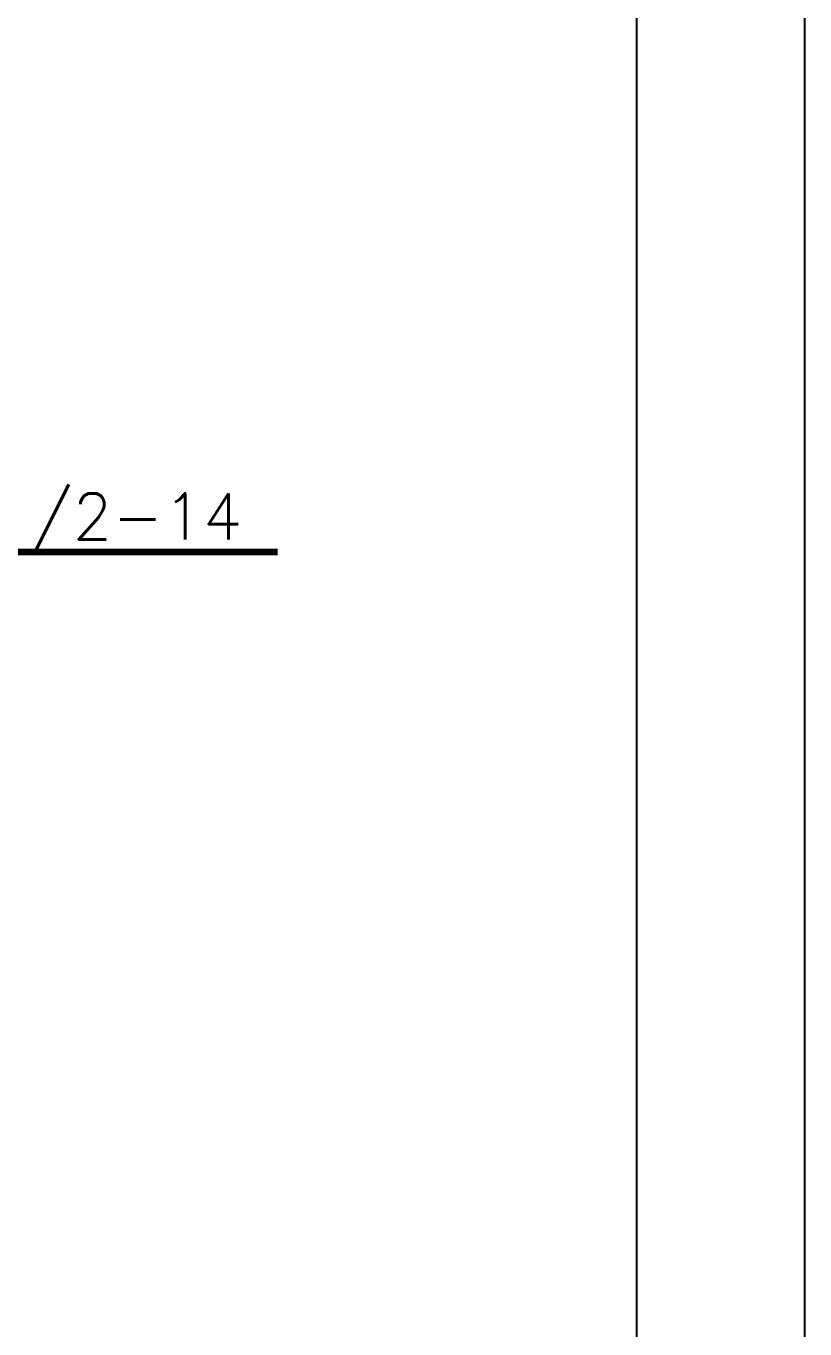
# Model space of a CAD drawing. Extents: x 41752 to 42172, y 12942 to 13239.
# Drawn here: x 42121.1 to 42172, y 13069.3 to 13154.3 of the extents above; entities that cross this region are included whole.
import ezdxf

# ---------------------------------------------------------------- set-up
doc = ezdxf.new("R2010")
doc.units = 0
doc.header["$LTSCALE"] = 7
doc.header["$MEASUREMENT"] = 0
doc.layers.get('0').update_dxf_attribs({"color": 2, "linetype": 'CONTINUOUS'})
for name, color, linetype in [('D', 2, 'CONTINUOUS'), ('DIM', 2, 'CONTINUOUS'), ('TXT', 4, 'CONTINUOUS')]:
    doc.layers.add(name, color=color, linetype=linetype)
doc.styles.add('GHS', font='romans', dxfattribs={"bigfont": 'ghs'})
doc.styles.add('ROMANS', font='romans')
doc.dimstyles.new('STANDARD$7', dxfattribs={"dimtxt": 3.5, "dimasz": 3, "dimexe": 1, "dimexo": 1, "dimgap": 1, "dimtad": 1, "dimdec": 4, "dimzin": 0, "dimdsep": 46, "dimtxsty": 'GHS', "dimcen": 1, "dimclrd": 256, "dimclre": 256, "dimclrt": 2, "dimadec": 4, "dimazin": 0, "dimtfac": 1, "dimtdec": 4, "dimtmove": 2, "dimatfit": 2, "dimfxl": 0, "dimtolj": 1, "dimtzin": 0, "dimlwd": -1, "dimlwe": -1, "dimarcsym": 0})

# ---------------------------------------------------------------- blocks, each defined once
blk = doc.blocks.new('BORDER')
blk.add_line((1, 0), (1, 1))

msp = doc.modelspace()

# ---------------------------------------------------------------- linework, layer by layer
at = {"layer": 'TXT'}
msp.add_line((42160.965, 13226.288), (42160.965, 12952.288), dxfattribs=at)

# ---------------------------------------------------------------- block references
at = {"xscale": 420, "yscale": 297, "zscale": 420}
msp.add_blockref('BORDER', (41751.965, 12942.288), dxfattribs=at)

# ---------------------------------------------------------------- texts
at = {"layer": 'DIM', "style": 'ROMANS'}
msp.add_text('G1/2-14', height=3, dxfattribs=at).set_placement((42116.092, 13120.781))

# ---------------------------------------------------------------- leaders
at = {"layer": 'D'}
msp.add_leader([(42101.814, 13112.977), (42115.751, 13119.966), (42137.558, 13119.966)], dimstyle='STANDARD$7', override={"dimexe": 2, "dimexo": 1, "dimtad": 0, "dimcen": -0.5, "dimclrd": 256, "dimclre": 256, "dimclrt": 256, "dimadec": 4, "dimtix": 1, "dimtofl": 1, "dimtmove": 2, "dimatfit": 0, "dimlwd": 65535, "dimlwe": 65535}, dxfattribs=at)

doc.saveas('drawing.dxf')
